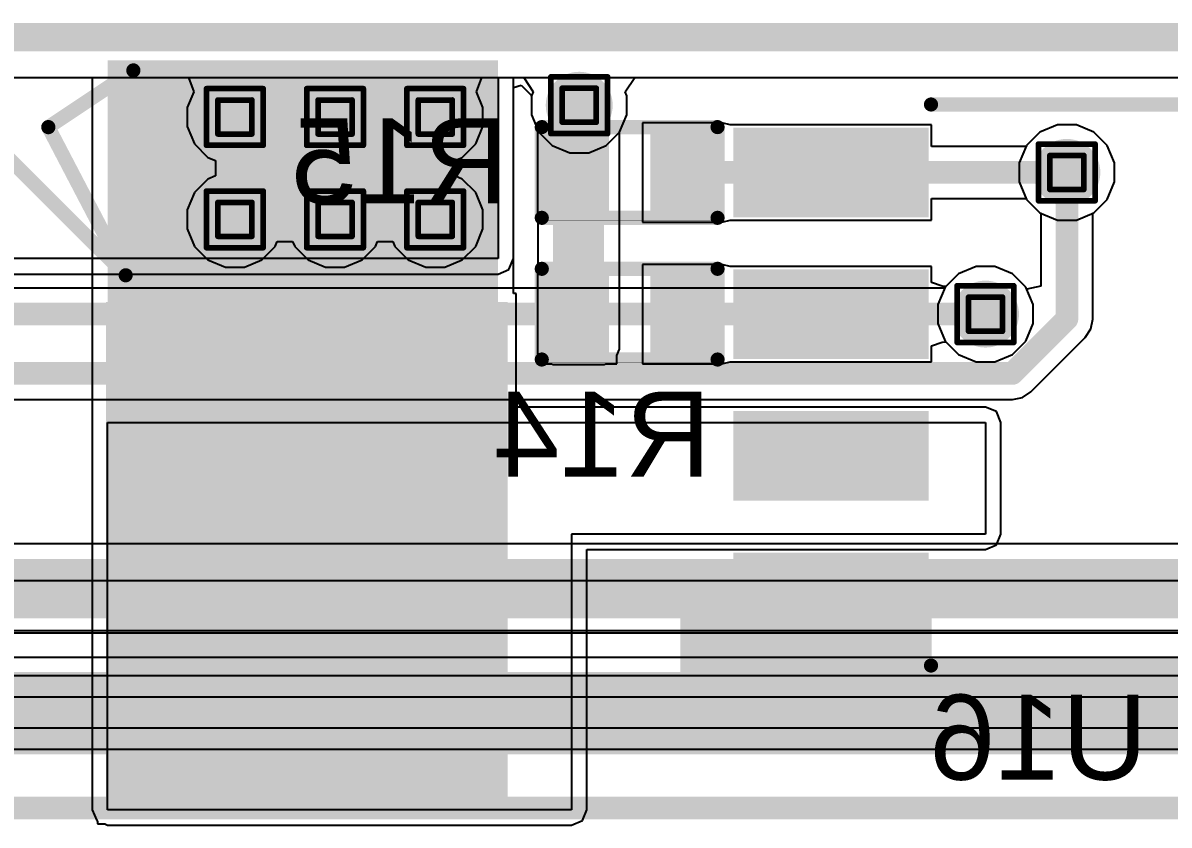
# Model space of a CAD drawing. Header units: inches. Extents: x -22 to 5433, y -13 to 5447.
# Drawn here: x 35.15 to 45.42, y 27.43 to 34.62 of the extents above; entities that cross this region are included whole.
import ezdxf

# ---------------------------------------------------------------- set-up
doc = ezdxf.new("R2010")
doc.units = ezdxf.units.IN
for name, color, linetype in [('Board_outline', 216, 'Continuous'), ('Bottom Layer', 5, 'Continuous'), ('Bottom Overlay', 54, 'Continuous'), ('Bottom Paste', 16, 'Continuous'), ('Bottom Solder', 6, 'Continuous'), ('Drill Drawing', 1, 'Continuous'), ('Ground', 16, 'Continuous'), ('Power', 76, 'Continuous'), ('Top Layer', 1, 'Continuous'), ('Via Holes', 16, 'Continuous')]:
    doc.layers.add(name, color=color, linetype=linetype)
doc.styles.add('Arial', font='', dxfattribs={"height": 0.2})
doc.styles.get('Arial').set_extended_font_data('Arial')

msp = doc.modelspace()

# ---------------------------------------------------------------- hatches: boundary and pattern name
at = {"layer": 'Bottom Layer'}
for points in [[(35.904, 27.592), (39.404, 27.592), (39.404, 34.287), (35.904, 34.287)], [(39.897, 31.698), (40.354, 31.698), (40.354, 34.04), (39.897, 34.04)], [(39.884, 32.964), (39.884, 33.599), (40.342, 33.599), (40.342, 32.964)], [(40.824, 32.964), (40.824, 33.599), (41.281, 33.599), (41.281, 32.964)], [(41.612, 32.982), (41.612, 33.582), (43.162, 33.582), (43.162, 32.982)], [(39.884, 31.694), (39.884, 32.329), (40.342, 32.329), (40.342, 31.694)], [(40.824, 31.694), (40.824, 32.329), (41.281, 32.329), (41.281, 31.694)], [(41.612, 31.712), (41.612, 32.312), (43.162, 32.312), (43.162, 31.712)], [(35.94, 32.07), (39.44, 32.07), (39.44, 27.57), (35.94, 27.57)], [(41.612, 30.442), (41.612, 31.042), (43.162, 31.042), (43.162, 30.442)], [(41.036, 28.805), (43.289, 28.805), (43.289, 29.772), (41.036, 29.772)], [(41.612, 29.172), (41.612, 29.772), (43.162, 29.772), (43.162, 29.172)]]:
    msp.add_hatch(color=5, dxfattribs=at).paths.add_polyline_path(points)
h = msp.add_hatch(color=5, dxfattribs=at)
edge = h.paths.add_edge_path()
edge.add_arc((40.131, 33.884), 0.3, 0, 360)
h = msp.add_hatch(color=5, dxfattribs=at)
edge = h.paths.add_edge_path()
edge.add_arc((37.045, 33.779), 0.3, 0, 360)
h = msp.add_hatch(color=5, dxfattribs=at)
edge = h.paths.add_edge_path()
edge.add_arc((37.943, 33.779), 0.3, 0, 360)
h = msp.add_hatch(color=5, dxfattribs=at)
edge = h.paths.add_edge_path()
edge.add_arc((38.841, 33.779), 0.3, 0, 360)
h = msp.add_hatch(color=5, dxfattribs=at)
edge = h.paths.add_edge_path()
edge.add_arc((44.501, 33.282), 0.3, 0, 360)
h = msp.add_hatch(color=5, dxfattribs=at)
edge = h.paths.add_edge_path()
edge.add_arc((37.045, 32.861), 0.3, 0, 360)
h = msp.add_hatch(color=5, dxfattribs=at)
edge = h.paths.add_edge_path()
edge.add_arc((37.943, 32.861), 0.3, 0, 360)
h = msp.add_hatch(color=5, dxfattribs=at)
edge = h.paths.add_edge_path()
edge.add_arc((38.841, 32.861), 0.3, 0, 360)
h = msp.add_hatch(color=5, dxfattribs=at)
edge = h.paths.add_edge_path()
edge.add_arc((43.772, 32.012), 0.3, 0, 360)
at = {"layer": 'Bottom Paste'}
for points in [[(39.884, 32.964), (39.884, 33.599), (40.342, 33.599), (40.342, 32.964)], [(40.824, 32.964), (40.824, 33.599), (41.281, 33.599), (41.281, 32.964)], [(41.612, 32.982), (41.612, 33.582), (43.162, 33.582), (43.162, 32.982)], [(39.884, 31.694), (39.884, 32.329), (40.342, 32.329), (40.342, 31.694)], [(40.824, 31.694), (40.824, 32.329), (41.281, 32.329), (41.281, 31.694)], [(41.612, 31.712), (41.612, 32.312), (43.162, 32.312), (43.162, 31.712)], [(35.94, 32.07), (39.44, 32.07), (39.44, 27.57), (35.94, 27.57)], [(41.612, 30.442), (41.612, 31.042), (43.162, 31.042), (43.162, 30.442)], [(41.612, 29.172), (41.612, 29.772), (43.162, 29.772), (43.162, 29.172)]]:
    msp.add_hatch(color=16, dxfattribs=at).paths.add_polyline_path(points)
at = {"layer": 'Bottom Solder'}
for points in [[(39.829, 32.909), (39.829, 33.654), (40.397, 33.654), (40.397, 32.909)], [(40.769, 32.909), (40.769, 33.654), (41.336, 33.654), (41.336, 32.909)], [(41.511, 32.88), (41.511, 33.683), (43.264, 33.683), (43.264, 32.88)], [(39.829, 31.639), (39.829, 32.384), (40.397, 32.384), (40.397, 31.639)], [(40.769, 31.639), (40.769, 32.384), (41.336, 32.384), (41.336, 31.639)], [(41.511, 31.61), (41.511, 32.413), (43.264, 32.413), (43.264, 31.61)], [(35.89, 32.12), (39.491, 32.12), (39.491, 27.519), (35.89, 27.519)], [(41.511, 30.34), (41.511, 31.143), (43.264, 31.143), (43.264, 30.34)], [(41.511, 29.07), (41.511, 29.873), (43.264, 29.873), (43.264, 29.07)]]:
    msp.add_hatch(color=6, dxfattribs=at).paths.add_polyline_path(points)
at = {"layer": 'Ground'}
h = msp.add_hatch(color=16, dxfattribs=at)
edge = h.paths.add_edge_path()
edge.add_arc((40.131, 33.884), 0.3, 0, 360)
h = msp.add_hatch(color=16, dxfattribs=at)
edge = h.paths.add_edge_path()
edge.add_arc((37.045, 33.779), 0.3, 0, 360)
h = msp.add_hatch(color=16, dxfattribs=at)
edge = h.paths.add_edge_path()
edge.add_arc((37.943, 33.779), 0.3, 0, 360)
h = msp.add_hatch(color=16, dxfattribs=at)
edge = h.paths.add_edge_path()
edge.add_arc((38.841, 33.779), 0.3, 0, 360)
h = msp.add_hatch(color=16, dxfattribs=at)
edge = h.paths.add_edge_path()
edge.add_arc((44.501, 33.282), 0.3, 0, 360)
h = msp.add_hatch(color=16, dxfattribs=at)
edge = h.paths.add_edge_path()
edge.add_arc((37.045, 32.861), 0.3, 0, 360)
h = msp.add_hatch(color=16, dxfattribs=at)
edge = h.paths.add_edge_path()
edge.add_arc((37.943, 32.861), 0.3, 0, 360)
h = msp.add_hatch(color=16, dxfattribs=at)
edge = h.paths.add_edge_path()
edge.add_arc((38.841, 32.861), 0.3, 0, 360)
h = msp.add_hatch(color=16, dxfattribs=at)
edge = h.paths.add_edge_path()
edge.add_arc((43.772, 32.012), 0.3, 0, 360)
at = {"layer": 'Power'}
h = msp.add_hatch(color=76, dxfattribs=at)
edge = h.paths.add_edge_path()
edge.add_arc((40.131, 33.884), 0.3, 0, 360)
h = msp.add_hatch(color=76, dxfattribs=at)
edge = h.paths.add_edge_path()
edge.add_arc((37.045, 33.779), 0.3, 0, 360)
h = msp.add_hatch(color=76, dxfattribs=at)
edge = h.paths.add_edge_path()
edge.add_arc((37.943, 33.779), 0.3, 0, 360)
h = msp.add_hatch(color=76, dxfattribs=at)
edge = h.paths.add_edge_path()
edge.add_arc((38.841, 33.779), 0.3, 0, 360)
h = msp.add_hatch(color=76, dxfattribs=at)
edge = h.paths.add_edge_path()
edge.add_arc((44.501, 33.282), 0.3, 0, 360)
h = msp.add_hatch(color=76, dxfattribs=at)
edge = h.paths.add_edge_path()
edge.add_arc((37.045, 32.861), 0.3, 0, 360)
h = msp.add_hatch(color=76, dxfattribs=at)
edge = h.paths.add_edge_path()
edge.add_arc((37.943, 32.861), 0.3, 0, 360)
h = msp.add_hatch(color=76, dxfattribs=at)
edge = h.paths.add_edge_path()
edge.add_arc((38.841, 32.861), 0.3, 0, 360)
h = msp.add_hatch(color=76, dxfattribs=at)
edge = h.paths.add_edge_path()
edge.add_arc((43.772, 32.012), 0.3, 0, 360)
at = {"layer": 'Top Layer'}
h = msp.add_hatch(color=1, dxfattribs=at)
edge = h.paths.add_edge_path()
edge.add_arc((40.131, 33.884), 0.3, 0, 360)
h = msp.add_hatch(color=1, dxfattribs=at)
edge = h.paths.add_edge_path()
edge.add_arc((37.045, 33.779), 0.3, 0, 360)
h = msp.add_hatch(color=1, dxfattribs=at)
edge = h.paths.add_edge_path()
edge.add_arc((37.943, 33.779), 0.3, 0, 360)
h = msp.add_hatch(color=1, dxfattribs=at)
edge = h.paths.add_edge_path()
edge.add_arc((38.841, 33.779), 0.3, 0, 360)
h = msp.add_hatch(color=1, dxfattribs=at)
edge = h.paths.add_edge_path()
edge.add_arc((44.501, 33.282), 0.3, 0, 360)
h = msp.add_hatch(color=1, dxfattribs=at)
edge = h.paths.add_edge_path()
edge.add_arc((37.045, 32.861), 0.3, 0, 360)
h = msp.add_hatch(color=1, dxfattribs=at)
edge = h.paths.add_edge_path()
edge.add_arc((37.943, 32.861), 0.3, 0, 360)
h = msp.add_hatch(color=1, dxfattribs=at)
edge = h.paths.add_edge_path()
edge.add_arc((38.841, 32.861), 0.3, 0, 360)
h = msp.add_hatch(color=1, dxfattribs=at)
edge = h.paths.add_edge_path()
edge.add_arc((43.772, 32.012), 0.3, 0, 360)
at = {"layer": 'Via Holes'}
h = msp.add_hatch(color=7, dxfattribs=at)
edge = h.paths.add_edge_path()
edge.add_arc((40.131, 33.884), 0.15, 0, 360)
h = msp.add_hatch(color=7, dxfattribs=at)
edge = h.paths.add_edge_path()
edge.add_arc((37.045, 33.779), 0.15, 0, 360)
h = msp.add_hatch(color=7, dxfattribs=at)
edge = h.paths.add_edge_path()
edge.add_arc((37.943, 33.779), 0.15, 0, 360)
h = msp.add_hatch(color=7, dxfattribs=at)
edge = h.paths.add_edge_path()
edge.add_arc((38.841, 33.779), 0.15, 0, 360)
h = msp.add_hatch(color=7, dxfattribs=at)
edge = h.paths.add_edge_path()
edge.add_arc((44.501, 33.282), 0.15, 0, 360)
h = msp.add_hatch(color=7, dxfattribs=at)
edge = h.paths.add_edge_path()
edge.add_arc((37.045, 32.861), 0.15, 0, 360)
h = msp.add_hatch(color=7, dxfattribs=at)
edge = h.paths.add_edge_path()
edge.add_arc((37.943, 32.861), 0.15, 0, 360)
h = msp.add_hatch(color=7, dxfattribs=at)
edge = h.paths.add_edge_path()
edge.add_arc((38.841, 32.861), 0.15, 0, 360)
h = msp.add_hatch(color=7, dxfattribs=at)
edge = h.paths.add_edge_path()
edge.add_arc((43.772, 32.012), 0.15, 0, 360)

# ---------------------------------------------------------------- linework, layer by layer
at = {"layer": 'Board_outline'}
msp.add_lwpolyline([(-4.689, 34.495, 0.254, 0.254, 0), (67.311, 34.495, 0.254, 0.254, 0)], format="xyseb", dxfattribs=at)
msp.add_lwpolyline([(-4.689, 34.495, 0.254, 0.254, 0), (67.311, 34.495, 0.254, 0.254, 0)], format="xyseb", dxfattribs=at)
at = {"layer": 'Bottom Layer'}
for p, q in [((26.642, 34.132), (35.767, 34.132)), ((35.767, 34.132), (35.767, 31.042)), ((40.543, 34.005), (40.628, 34.132)), ((40.628, 34.132), (48.981, 34.132)), ((39.542, 34.042), (39.611, 34.064)), ((39.542, 32.197), (39.542, 34.042)), ((39.611, 34.064), (39.699, 33.974)), ((40.558, 33.969), (40.543, 34.005)), ((39.699, 33.974), (39.704, 33.959)), ((39.704, 33.959), (39.704, 33.799)), ((40.558, 33.799), (40.558, 33.969)), ((39.704, 33.799), (39.757, 33.67)), ((40.493, 33.642), (40.558, 33.799)), ((41.365, 33.726), (40.697, 33.726)), ((40.697, 33.726), (40.697, 32.837)), ((41.408, 33.726), (41.365, 33.726)), ((41.485, 33.709), (41.408, 33.726)), ((41.408, 33.726), (41.408, 33.726)), ((43.289, 33.709), (41.485, 33.709)), ((41.485, 33.709), (41.485, 33.709)), ((43.289, 33.515), (43.289, 33.709)), ((44.416, 33.709), (44.259, 33.644)), ((44.586, 33.709), (44.416, 33.709)), ((44.743, 33.644), (44.586, 33.709)), ((39.757, 33.67), (39.757, 32.837)), ((40.492, 33.641), (40.493, 33.642)), ((40.492, 31.698), (40.492, 33.641)), ((44.259, 33.644), (44.139, 33.524)), ((44.863, 33.524), (44.743, 33.644)), ((44.135, 33.515), (43.289, 33.515)), ((44.139, 33.524), (44.135, 33.515)), ((44.928, 33.367), (44.863, 33.524)), ((44.928, 33.197), (44.928, 33.367)), ((44.863, 33.04), (44.928, 33.197)), ((43.289, 32.855), (43.289, 33.049)), ((43.289, 33.049), (44.135, 33.049)), ((44.135, 33.049), (44.139, 33.04)), ((44.139, 33.04), (44.259, 32.92)), ((44.743, 32.92), (44.863, 33.04)), ((44.259, 32.92), (44.416, 32.855)), ((44.586, 32.855), (44.743, 32.92)), ((39.757, 32.837), (39.76, 32.837)), ((39.76, 32.837), (39.76, 32.456)), ((40.697, 32.837), (41.365, 32.837)), ((41.365, 32.837), (41.408, 32.837)), ((41.408, 32.837), (41.485, 32.855)), ((41.408, 32.837), (41.408, 32.837)), ((41.485, 32.855), (41.485, 32.855)), ((41.485, 32.855), (43.289, 32.855)), ((44.416, 32.855), (44.586, 32.855)), ((39.76, 32.456), (39.757, 32.456)), ((39.757, 32.456), (39.757, 31.567)), ((41.365, 32.456), (40.697, 32.456)), ((40.697, 32.456), (40.697, 31.567)), ((41.408, 32.456), (41.365, 32.456)), ((41.485, 32.439), (41.408, 32.456)), ((41.408, 32.456), (41.408, 32.456)), ((43.289, 32.439), (41.485, 32.439)), ((41.485, 32.439), (41.485, 32.439)), ((43.289, 32.294), (43.289, 32.439)), ((43.53, 32.374), (43.416, 32.26)), ((43.687, 32.439), (43.53, 32.374)), ((43.857, 32.439), (43.687, 32.439)), ((44.014, 32.374), (43.857, 32.439)), ((44.134, 32.254), (44.014, 32.374)), ((43.384, 32.262), (43.289, 32.294)), ((43.416, 32.26), (43.384, 32.262)), ((44.199, 32.097), (44.134, 32.254)), ((39.567, 32.197), (39.542, 32.197)), ((39.567, 31.179), (39.567, 32.197)), ((44.199, 31.927), (44.199, 32.097)), ((44.134, 31.77), (44.199, 31.927)), ((43.289, 31.729), (43.384, 31.761)), ((43.384, 31.761), (43.416, 31.764)), ((43.416, 31.764), (43.53, 31.65)), ((44.014, 31.65), (44.134, 31.77)), ((40.469, 31.642), (40.492, 31.698)), ((40.469, 31.567), (40.469, 31.642)), ((43.289, 31.585), (43.289, 31.729)), ((43.53, 31.65), (43.687, 31.585)), ((43.857, 31.585), (44.014, 31.65)), ((39.757, 31.567), (39.881, 31.567)), ((39.881, 31.567), (39.897, 31.561)), ((39.897, 31.561), (40.354, 31.561)), ((40.354, 31.561), (40.37, 31.567)), ((40.37, 31.567), (40.469, 31.567)), ((40.697, 31.567), (41.365, 31.567)), ((41.365, 31.567), (41.408, 31.567)), ((41.408, 31.567), (41.485, 31.585)), ((41.408, 31.567), (41.408, 31.567)), ((41.485, 31.585), (41.485, 31.585)), ((41.485, 31.585), (43.289, 31.585)), ((43.687, 31.585), (43.857, 31.585)), ((43.772, 31.179), (39.567, 31.179)), ((43.869, 31.139), (43.772, 31.179)), ((43.909, 31.042), (43.869, 31.139)), ((35.767, 31.042), (35.767, 27.57)), ((35.904, 27.57), (35.904, 31.042)), ((35.904, 31.042), (43.772, 31.042)), ((43.772, 31.042), (43.772, 30.04)), ((43.909, 30.04), (43.909, 31.042)), ((43.772, 30.04), (40.063, 30.04)), ((40.063, 30.04), (40.063, 27.57)), ((43.869, 29.943), (43.909, 30.04)), ((40.2, 27.57), (40.2, 29.903)), ((40.2, 29.903), (43.772, 29.903)), ((43.772, 29.903), (43.869, 29.943)), ((35.767, 27.57), (35.807, 27.472)), ((40.063, 27.57), (35.904, 27.57)), ((40.16, 27.472), (40.2, 27.57)), ((35.807, 27.472), (35.813, 27.47)), ((35.813, 27.47), (35.813, 27.443)), ((35.813, 27.443), (35.879, 27.443)), ((35.879, 27.443), (35.904, 27.432)), ((35.904, 27.432), (40.063, 27.432)), ((40.063, 27.432), (40.16, 27.472))]:
    msp.add_line(p, q, dxfattribs=at)
for points in [[(41.053, 33.282, 0.203, 0.203, 0), (44.501, 33.282, 0.203, 0.203, 0)], [(41.053, 32.012, 0.203, 0.203, 0), (43.772, 32.012, 0.203, 0.203, 0)]]:
    msp.add_lwpolyline(points, format="xyseb", dxfattribs=at)
for points in [[(41.002, 33.282, 0.102, 0.102, 1), (41.104, 33.282, 0.102, 0.102, 1)], [(44.45, 33.282, 0.102, 0.102, 1), (44.552, 33.282, 0.102, 0.102, 1)], [(41.002, 32.012, 0.102, 0.102, 1), (41.104, 32.012, 0.102, 0.102, 1)], [(43.721, 32.012, 0.102, 0.102, 1), (43.823, 32.012, 0.102, 0.102, 1)]]:
    msp.add_lwpolyline(points, format="xyseb", close=True, dxfattribs=at)
at = {"layer": 'Bottom Overlay'}
for points in [[(35.373, 33.688, 0.127, 0.127, 0), (36.135, 34.196, 0.127, 0.127, 0)], [(34.288, 34.138, 0.127, 0.127, 0), (36.066, 32.36, 0.127, 0.127, 0)], [(43.284, 33.891, 0.127, 0.127, 0), (46.916, 33.891, 0.127, 0.127, 0)], [(35.373, 33.688, 0.127, 0.127, 0), (36.066, 32.36, 0.127, 0.127, 0)], [(39.796, 33.688, 0.127, 0.127, 0), (41.37, 33.688, 0.127, 0.127, 0)], [(39.796, 32.875, 0.127, 0.127, 0), (39.796, 33.688, 0.127, 0.127, 0)], [(41.37, 32.875, 0.127, 0.127, 0), (41.37, 33.688, 0.127, 0.127, 0)], [(39.796, 32.875, 0.127, 0.127, 0), (41.37, 32.875, 0.127, 0.127, 0)], [(39.77, 32.85, 0.00323, 0.00323, 0), (41.396, 32.85, 0.00323, 0.00323, 0)], [(39.796, 32.418, 0.127, 0.127, 0), (41.37, 32.418, 0.127, 0.127, 0)], [(39.796, 31.605, 0.127, 0.127, 0), (39.796, 32.418, 0.127, 0.127, 0)], [(41.37, 31.605, 0.127, 0.127, 0), (41.37, 32.418, 0.127, 0.127, 0)], [(39.796, 31.605, 0.127, 0.127, 0), (41.37, 31.605, 0.127, 0.127, 0)], [(39.77, 31.58, 0.00323, 0.00323, 0), (41.396, 31.58, 0.00323, 0.00323, 0)], [(43.284, 28.862, 0.127, 0.127, 0), (46.916, 28.862, 0.127, 0.127, 0)]]:
    msp.add_lwpolyline(points, format="xyseb", dxfattribs=at)
for points in [[(36.103, 34.196, 0.0635, 0.0635, 1), (36.167, 34.196, 0.0635, 0.0635, 1)], [(43.252, 33.891, 0.0635, 0.0635, 1), (43.315, 33.891, 0.0635, 0.0635, 1)], [(35.341, 33.688, 0.0635, 0.0635, 1), (35.405, 33.688, 0.0635, 0.0635, 1)], [(35.341, 33.688, 0.0635, 0.0635, 1), (35.405, 33.688, 0.0635, 0.0635, 1)], [(39.764, 33.688, 0.0635, 0.0635, 1), (39.827, 33.688, 0.0635, 0.0635, 1)], [(39.764, 33.688, 0.0635, 0.0635, 1), (39.827, 33.688, 0.0635, 0.0635, 1)], [(41.339, 33.688, 0.0635, 0.0635, 1), (41.402, 33.688, 0.0635, 0.0635, 1)], [(41.339, 33.688, 0.0635, 0.0635, 1), (41.402, 33.688, 0.0635, 0.0635, 1)], [(39.764, 32.875, 0.0635, 0.0635, 1), (39.827, 32.875, 0.0635, 0.0635, 1)], [(39.764, 32.875, 0.0635, 0.0635, 1), (39.827, 32.875, 0.0635, 0.0635, 1)], [(41.339, 32.875, 0.0635, 0.0635, 1), (41.402, 32.875, 0.0635, 0.0635, 1)], [(41.339, 32.875, 0.0635, 0.0635, 1), (41.402, 32.875, 0.0635, 0.0635, 1)], [(39.769, 32.85, 0.00161, 0.00161, 1), (39.771, 32.85, 0.00161, 0.00161, 1)], [(41.395, 32.85, 0.00161, 0.00161, 1), (41.397, 32.85, 0.00161, 0.00161, 1)], [(39.764, 32.418, 0.0635, 0.0635, 1), (39.827, 32.418, 0.0635, 0.0635, 1)], [(39.764, 32.418, 0.0635, 0.0635, 1), (39.827, 32.418, 0.0635, 0.0635, 1)], [(41.339, 32.418, 0.0635, 0.0635, 1), (41.402, 32.418, 0.0635, 0.0635, 1)], [(41.339, 32.418, 0.0635, 0.0635, 1), (41.402, 32.418, 0.0635, 0.0635, 1)], [(36.035, 32.36, 0.0635, 0.0635, 1), (36.098, 32.36, 0.0635, 0.0635, 1)], [(36.035, 32.36, 0.0635, 0.0635, 1), (36.098, 32.36, 0.0635, 0.0635, 1)], [(39.764, 31.605, 0.0635, 0.0635, 1), (39.827, 31.605, 0.0635, 0.0635, 1)], [(39.764, 31.605, 0.0635, 0.0635, 1), (39.827, 31.605, 0.0635, 0.0635, 1)], [(41.339, 31.605, 0.0635, 0.0635, 1), (41.402, 31.605, 0.0635, 0.0635, 1)], [(41.339, 31.605, 0.0635, 0.0635, 1), (41.402, 31.605, 0.0635, 0.0635, 1)], [(39.769, 31.58, 0.00161, 0.00161, 1), (39.771, 31.58, 0.00161, 0.00161, 1)], [(41.395, 31.58, 0.00161, 0.00161, 1), (41.397, 31.58, 0.00161, 0.00161, 1)], [(43.252, 28.862, 0.0635, 0.0635, 1), (43.315, 28.862, 0.0635, 0.0635, 1)]]:
    msp.add_lwpolyline(points, format="xyseb", close=True, dxfattribs=at)
at = {"layer": 'Drill Drawing'}
for points in [[(39.877, 34.138, 0.0508, 0.0508, 0), (40.385, 34.138, 0.0508, 0.0508, 0)], [(39.877, 33.63, 0.0508, 0.0508, 0), (39.877, 34.138, 0.0508, 0.0508, 0)], [(40.385, 33.63, 0.0508, 0.0508, 0), (40.385, 34.138, 0.0508, 0.0508, 0)], [(36.791, 34.033, 0.0508, 0.0508, 0), (37.299, 34.033, 0.0508, 0.0508, 0)], [(36.791, 33.525, 0.0508, 0.0508, 0), (36.791, 34.033, 0.0508, 0.0508, 0)], [(37.299, 33.525, 0.0508, 0.0508, 0), (37.299, 34.033, 0.0508, 0.0508, 0)], [(37.689, 34.033, 0.0508, 0.0508, 0), (38.197, 34.033, 0.0508, 0.0508, 0)], [(37.689, 33.525, 0.0508, 0.0508, 0), (37.689, 34.033, 0.0508, 0.0508, 0)], [(38.197, 33.525, 0.0508, 0.0508, 0), (38.197, 34.033, 0.0508, 0.0508, 0)], [(38.587, 34.033, 0.0508, 0.0508, 0), (39.095, 34.033, 0.0508, 0.0508, 0)], [(38.587, 33.525, 0.0508, 0.0508, 0), (38.587, 34.033, 0.0508, 0.0508, 0)], [(39.095, 33.525, 0.0508, 0.0508, 0), (39.095, 34.033, 0.0508, 0.0508, 0)], [(39.979, 34.037, 0.0508, 0.0508, 0), (40.284, 34.037, 0.0508, 0.0508, 0)], [(39.979, 33.732, 0.0508, 0.0508, 0), (39.979, 34.037, 0.0508, 0.0508, 0)], [(40.284, 33.732, 0.0508, 0.0508, 0), (40.284, 34.037, 0.0508, 0.0508, 0)], [(36.892, 33.931, 0.0508, 0.0508, 0), (37.197, 33.931, 0.0508, 0.0508, 0)], [(36.892, 33.626, 0.0508, 0.0508, 0), (36.892, 33.931, 0.0508, 0.0508, 0)], [(37.197, 33.626, 0.0508, 0.0508, 0), (37.197, 33.931, 0.0508, 0.0508, 0)], [(37.79, 33.931, 0.0508, 0.0508, 0), (38.095, 33.931, 0.0508, 0.0508, 0)], [(37.79, 33.626, 0.0508, 0.0508, 0), (37.79, 33.931, 0.0508, 0.0508, 0)], [(38.095, 33.626, 0.0508, 0.0508, 0), (38.095, 33.931, 0.0508, 0.0508, 0)], [(38.688, 33.931, 0.0508, 0.0508, 0), (38.993, 33.931, 0.0508, 0.0508, 0)], [(38.688, 33.626, 0.0508, 0.0508, 0), (38.688, 33.931, 0.0508, 0.0508, 0)], [(38.993, 33.626, 0.0508, 0.0508, 0), (38.993, 33.931, 0.0508, 0.0508, 0)], [(39.979, 33.732, 0.0508, 0.0508, 0), (40.284, 33.732, 0.0508, 0.0508, 0)], [(36.892, 33.626, 0.0508, 0.0508, 0), (37.197, 33.626, 0.0508, 0.0508, 0)], [(37.79, 33.626, 0.0508, 0.0508, 0), (38.095, 33.626, 0.0508, 0.0508, 0)], [(38.688, 33.626, 0.0508, 0.0508, 0), (38.993, 33.626, 0.0508, 0.0508, 0)], [(39.877, 33.63, 0.0508, 0.0508, 0), (40.385, 33.63, 0.0508, 0.0508, 0)], [(36.791, 33.525, 0.0508, 0.0508, 0), (37.299, 33.525, 0.0508, 0.0508, 0)], [(37.689, 33.525, 0.0508, 0.0508, 0), (38.197, 33.525, 0.0508, 0.0508, 0)], [(38.587, 33.525, 0.0508, 0.0508, 0), (39.095, 33.525, 0.0508, 0.0508, 0)], [(44.247, 33.536, 0.0508, 0.0508, 0), (44.755, 33.536, 0.0508, 0.0508, 0)], [(44.247, 33.028, 0.0508, 0.0508, 0), (44.247, 33.536, 0.0508, 0.0508, 0)], [(44.755, 33.028, 0.0508, 0.0508, 0), (44.755, 33.536, 0.0508, 0.0508, 0)], [(44.348, 33.434, 0.0508, 0.0508, 0), (44.653, 33.434, 0.0508, 0.0508, 0)], [(44.348, 33.129, 0.0508, 0.0508, 0), (44.348, 33.434, 0.0508, 0.0508, 0)], [(44.653, 33.129, 0.0508, 0.0508, 0), (44.653, 33.434, 0.0508, 0.0508, 0)], [(36.791, 33.115, 0.0508, 0.0508, 0), (37.299, 33.115, 0.0508, 0.0508, 0)], [(36.791, 32.607, 0.0508, 0.0508, 0), (36.791, 33.115, 0.0508, 0.0508, 0)], [(37.299, 32.607, 0.0508, 0.0508, 0), (37.299, 33.115, 0.0508, 0.0508, 0)], [(37.689, 33.115, 0.0508, 0.0508, 0), (38.197, 33.115, 0.0508, 0.0508, 0)], [(37.689, 32.607, 0.0508, 0.0508, 0), (37.689, 33.115, 0.0508, 0.0508, 0)], [(38.197, 32.607, 0.0508, 0.0508, 0), (38.197, 33.115, 0.0508, 0.0508, 0)], [(38.587, 33.115, 0.0508, 0.0508, 0), (39.095, 33.115, 0.0508, 0.0508, 0)], [(38.587, 32.607, 0.0508, 0.0508, 0), (38.587, 33.115, 0.0508, 0.0508, 0)], [(39.095, 32.607, 0.0508, 0.0508, 0), (39.095, 33.115, 0.0508, 0.0508, 0)], [(44.348, 33.129, 0.0508, 0.0508, 0), (44.653, 33.129, 0.0508, 0.0508, 0)], [(36.892, 33.013, 0.0508, 0.0508, 0), (37.197, 33.013, 0.0508, 0.0508, 0)], [(36.892, 32.709, 0.0508, 0.0508, 0), (36.892, 33.013, 0.0508, 0.0508, 0)], [(37.197, 32.709, 0.0508, 0.0508, 0), (37.197, 33.013, 0.0508, 0.0508, 0)], [(37.79, 33.013, 0.0508, 0.0508, 0), (38.095, 33.013, 0.0508, 0.0508, 0)], [(37.79, 32.709, 0.0508, 0.0508, 0), (37.79, 33.013, 0.0508, 0.0508, 0)], [(38.095, 32.709, 0.0508, 0.0508, 0), (38.095, 33.013, 0.0508, 0.0508, 0)], [(38.688, 33.013, 0.0508, 0.0508, 0), (38.993, 33.013, 0.0508, 0.0508, 0)], [(38.688, 32.709, 0.0508, 0.0508, 0), (38.688, 33.013, 0.0508, 0.0508, 0)], [(38.993, 32.709, 0.0508, 0.0508, 0), (38.993, 33.013, 0.0508, 0.0508, 0)], [(44.247, 33.028, 0.0508, 0.0508, 0), (44.755, 33.028, 0.0508, 0.0508, 0)], [(36.892, 32.709, 0.0508, 0.0508, 0), (37.197, 32.709, 0.0508, 0.0508, 0)], [(37.79, 32.709, 0.0508, 0.0508, 0), (38.095, 32.709, 0.0508, 0.0508, 0)], [(38.688, 32.709, 0.0508, 0.0508, 0), (38.993, 32.709, 0.0508, 0.0508, 0)], [(36.791, 32.607, 0.0508, 0.0508, 0), (37.299, 32.607, 0.0508, 0.0508, 0)], [(37.689, 32.607, 0.0508, 0.0508, 0), (38.197, 32.607, 0.0508, 0.0508, 0)], [(38.587, 32.607, 0.0508, 0.0508, 0), (39.095, 32.607, 0.0508, 0.0508, 0)], [(43.518, 32.266, 0.0508, 0.0508, 0), (44.026, 32.266, 0.0508, 0.0508, 0)], [(43.518, 31.758, 0.0508, 0.0508, 0), (43.518, 32.266, 0.0508, 0.0508, 0)], [(44.026, 31.758, 0.0508, 0.0508, 0), (44.026, 32.266, 0.0508, 0.0508, 0)], [(43.619, 32.164, 0.0508, 0.0508, 0), (43.924, 32.164, 0.0508, 0.0508, 0)], [(43.619, 31.859, 0.0508, 0.0508, 0), (43.619, 32.164, 0.0508, 0.0508, 0)], [(43.924, 31.859, 0.0508, 0.0508, 0), (43.924, 32.164, 0.0508, 0.0508, 0)], [(43.619, 31.859, 0.0508, 0.0508, 0), (43.924, 31.859, 0.0508, 0.0508, 0)], [(43.518, 31.758, 0.0508, 0.0508, 0), (44.026, 31.758, 0.0508, 0.0508, 0)]]:
    msp.add_lwpolyline(points, format="xyseb", dxfattribs=at)
for points in [[(39.864, 34.138, 0.0254, 0.0254, 1), (39.89, 34.138, 0.0254, 0.0254, 1)], [(39.864, 34.138, 0.0254, 0.0254, 1), (39.89, 34.138, 0.0254, 0.0254, 1)], [(40.372, 34.138, 0.0254, 0.0254, 1), (40.398, 34.138, 0.0254, 0.0254, 1)], [(40.372, 34.138, 0.0254, 0.0254, 1), (40.398, 34.138, 0.0254, 0.0254, 1)], [(36.778, 34.033, 0.0254, 0.0254, 1), (36.803, 34.033, 0.0254, 0.0254, 1)], [(36.778, 34.033, 0.0254, 0.0254, 1), (36.803, 34.033, 0.0254, 0.0254, 1)], [(37.286, 34.033, 0.0254, 0.0254, 1), (37.311, 34.033, 0.0254, 0.0254, 1)], [(37.286, 34.033, 0.0254, 0.0254, 1), (37.311, 34.033, 0.0254, 0.0254, 1)], [(37.676, 34.033, 0.0254, 0.0254, 1), (37.701, 34.033, 0.0254, 0.0254, 1)], [(37.676, 34.033, 0.0254, 0.0254, 1), (37.701, 34.033, 0.0254, 0.0254, 1)], [(38.184, 34.033, 0.0254, 0.0254, 1), (38.209, 34.033, 0.0254, 0.0254, 1)], [(38.184, 34.033, 0.0254, 0.0254, 1), (38.209, 34.033, 0.0254, 0.0254, 1)], [(38.574, 34.033, 0.0254, 0.0254, 1), (38.599, 34.033, 0.0254, 0.0254, 1)], [(38.574, 34.033, 0.0254, 0.0254, 1), (38.599, 34.033, 0.0254, 0.0254, 1)], [(39.082, 34.033, 0.0254, 0.0254, 1), (39.107, 34.033, 0.0254, 0.0254, 1)], [(39.082, 34.033, 0.0254, 0.0254, 1), (39.107, 34.033, 0.0254, 0.0254, 1)], [(39.966, 34.037, 0.0254, 0.0254, 1), (39.991, 34.037, 0.0254, 0.0254, 1)], [(39.966, 34.037, 0.0254, 0.0254, 1), (39.991, 34.037, 0.0254, 0.0254, 1)], [(40.271, 34.037, 0.0254, 0.0254, 1), (40.296, 34.037, 0.0254, 0.0254, 1)], [(40.271, 34.037, 0.0254, 0.0254, 1), (40.296, 34.037, 0.0254, 0.0254, 1)], [(36.88, 33.931, 0.0254, 0.0254, 1), (36.905, 33.931, 0.0254, 0.0254, 1)], [(36.88, 33.931, 0.0254, 0.0254, 1), (36.905, 33.931, 0.0254, 0.0254, 1)], [(37.184, 33.931, 0.0254, 0.0254, 1), (37.21, 33.931, 0.0254, 0.0254, 1)], [(37.184, 33.931, 0.0254, 0.0254, 1), (37.21, 33.931, 0.0254, 0.0254, 1)], [(37.778, 33.931, 0.0254, 0.0254, 1), (37.803, 33.931, 0.0254, 0.0254, 1)], [(37.778, 33.931, 0.0254, 0.0254, 1), (37.803, 33.931, 0.0254, 0.0254, 1)], [(38.082, 33.931, 0.0254, 0.0254, 1), (38.108, 33.931, 0.0254, 0.0254, 1)], [(38.082, 33.931, 0.0254, 0.0254, 1), (38.108, 33.931, 0.0254, 0.0254, 1)], [(38.676, 33.931, 0.0254, 0.0254, 1), (38.701, 33.931, 0.0254, 0.0254, 1)], [(38.676, 33.931, 0.0254, 0.0254, 1), (38.701, 33.931, 0.0254, 0.0254, 1)], [(38.98, 33.931, 0.0254, 0.0254, 1), (39.006, 33.931, 0.0254, 0.0254, 1)], [(38.98, 33.931, 0.0254, 0.0254, 1), (39.006, 33.931, 0.0254, 0.0254, 1)], [(39.966, 33.732, 0.0254, 0.0254, 1), (39.991, 33.732, 0.0254, 0.0254, 1)], [(39.966, 33.732, 0.0254, 0.0254, 1), (39.991, 33.732, 0.0254, 0.0254, 1)], [(40.271, 33.732, 0.0254, 0.0254, 1), (40.296, 33.732, 0.0254, 0.0254, 1)], [(40.271, 33.732, 0.0254, 0.0254, 1), (40.296, 33.732, 0.0254, 0.0254, 1)], [(36.88, 33.626, 0.0254, 0.0254, 1), (36.905, 33.626, 0.0254, 0.0254, 1)], [(36.88, 33.626, 0.0254, 0.0254, 1), (36.905, 33.626, 0.0254, 0.0254, 1)], [(37.184, 33.626, 0.0254, 0.0254, 1), (37.21, 33.626, 0.0254, 0.0254, 1)], [(37.184, 33.626, 0.0254, 0.0254, 1), (37.21, 33.626, 0.0254, 0.0254, 1)], [(37.778, 33.626, 0.0254, 0.0254, 1), (37.803, 33.626, 0.0254, 0.0254, 1)], [(37.778, 33.626, 0.0254, 0.0254, 1), (37.803, 33.626, 0.0254, 0.0254, 1)], [(38.082, 33.626, 0.0254, 0.0254, 1), (38.108, 33.626, 0.0254, 0.0254, 1)], [(38.082, 33.626, 0.0254, 0.0254, 1), (38.108, 33.626, 0.0254, 0.0254, 1)], [(38.676, 33.626, 0.0254, 0.0254, 1), (38.701, 33.626, 0.0254, 0.0254, 1)], [(38.676, 33.626, 0.0254, 0.0254, 1), (38.701, 33.626, 0.0254, 0.0254, 1)], [(38.98, 33.626, 0.0254, 0.0254, 1), (39.006, 33.626, 0.0254, 0.0254, 1)], [(38.98, 33.626, 0.0254, 0.0254, 1), (39.006, 33.626, 0.0254, 0.0254, 1)], [(39.864, 33.63, 0.0254, 0.0254, 1), (39.89, 33.63, 0.0254, 0.0254, 1)], [(39.864, 33.63, 0.0254, 0.0254, 1), (39.89, 33.63, 0.0254, 0.0254, 1)], [(40.372, 33.63, 0.0254, 0.0254, 1), (40.398, 33.63, 0.0254, 0.0254, 1)], [(40.372, 33.63, 0.0254, 0.0254, 1), (40.398, 33.63, 0.0254, 0.0254, 1)], [(36.778, 33.525, 0.0254, 0.0254, 1), (36.803, 33.525, 0.0254, 0.0254, 1)], [(36.778, 33.525, 0.0254, 0.0254, 1), (36.803, 33.525, 0.0254, 0.0254, 1)], [(37.286, 33.525, 0.0254, 0.0254, 1), (37.311, 33.525, 0.0254, 0.0254, 1)], [(37.286, 33.525, 0.0254, 0.0254, 1), (37.311, 33.525, 0.0254, 0.0254, 1)], [(37.676, 33.525, 0.0254, 0.0254, 1), (37.701, 33.525, 0.0254, 0.0254, 1)], [(37.676, 33.525, 0.0254, 0.0254, 1), (37.701, 33.525, 0.0254, 0.0254, 1)], [(38.184, 33.525, 0.0254, 0.0254, 1), (38.209, 33.525, 0.0254, 0.0254, 1)], [(38.184, 33.525, 0.0254, 0.0254, 1), (38.209, 33.525, 0.0254, 0.0254, 1)], [(38.574, 33.525, 0.0254, 0.0254, 1), (38.599, 33.525, 0.0254, 0.0254, 1)], [(38.574, 33.525, 0.0254, 0.0254, 1), (38.599, 33.525, 0.0254, 0.0254, 1)], [(39.082, 33.525, 0.0254, 0.0254, 1), (39.107, 33.525, 0.0254, 0.0254, 1)], [(39.082, 33.525, 0.0254, 0.0254, 1), (39.107, 33.525, 0.0254, 0.0254, 1)], [(44.234, 33.536, 0.0254, 0.0254, 1), (44.26, 33.536, 0.0254, 0.0254, 1)], [(44.234, 33.536, 0.0254, 0.0254, 1), (44.26, 33.536, 0.0254, 0.0254, 1)], [(44.742, 33.536, 0.0254, 0.0254, 1), (44.767, 33.536, 0.0254, 0.0254, 1)], [(44.742, 33.536, 0.0254, 0.0254, 1), (44.767, 33.536, 0.0254, 0.0254, 1)], [(44.336, 33.434, 0.0254, 0.0254, 1), (44.361, 33.434, 0.0254, 0.0254, 1)], [(44.336, 33.434, 0.0254, 0.0254, 1), (44.361, 33.434, 0.0254, 0.0254, 1)], [(44.641, 33.434, 0.0254, 0.0254, 1), (44.666, 33.434, 0.0254, 0.0254, 1)], [(44.641, 33.434, 0.0254, 0.0254, 1), (44.666, 33.434, 0.0254, 0.0254, 1)], [(36.778, 33.115, 0.0254, 0.0254, 1), (36.803, 33.115, 0.0254, 0.0254, 1)], [(36.778, 33.115, 0.0254, 0.0254, 1), (36.803, 33.115, 0.0254, 0.0254, 1)], [(37.286, 33.115, 0.0254, 0.0254, 1), (37.311, 33.115, 0.0254, 0.0254, 1)], [(37.286, 33.115, 0.0254, 0.0254, 1), (37.311, 33.115, 0.0254, 0.0254, 1)], [(37.676, 33.115, 0.0254, 0.0254, 1), (37.701, 33.115, 0.0254, 0.0254, 1)], [(37.676, 33.115, 0.0254, 0.0254, 1), (37.701, 33.115, 0.0254, 0.0254, 1)], [(38.184, 33.115, 0.0254, 0.0254, 1), (38.209, 33.115, 0.0254, 0.0254, 1)], [(38.184, 33.115, 0.0254, 0.0254, 1), (38.209, 33.115, 0.0254, 0.0254, 1)], [(38.574, 33.115, 0.0254, 0.0254, 1), (38.599, 33.115, 0.0254, 0.0254, 1)], [(38.574, 33.115, 0.0254, 0.0254, 1), (38.599, 33.115, 0.0254, 0.0254, 1)], [(39.082, 33.115, 0.0254, 0.0254, 1), (39.107, 33.115, 0.0254, 0.0254, 1)], [(39.082, 33.115, 0.0254, 0.0254, 1), (39.107, 33.115, 0.0254, 0.0254, 1)], [(44.336, 33.129, 0.0254, 0.0254, 1), (44.361, 33.129, 0.0254, 0.0254, 1)], [(44.336, 33.129, 0.0254, 0.0254, 1), (44.361, 33.129, 0.0254, 0.0254, 1)], [(44.641, 33.129, 0.0254, 0.0254, 1), (44.666, 33.129, 0.0254, 0.0254, 1)], [(44.641, 33.129, 0.0254, 0.0254, 1), (44.666, 33.129, 0.0254, 0.0254, 1)], [(36.88, 33.013, 0.0254, 0.0254, 1), (36.905, 33.013, 0.0254, 0.0254, 1)], [(36.88, 33.013, 0.0254, 0.0254, 1), (36.905, 33.013, 0.0254, 0.0254, 1)], [(37.184, 33.013, 0.0254, 0.0254, 1), (37.21, 33.013, 0.0254, 0.0254, 1)], [(37.184, 33.013, 0.0254, 0.0254, 1), (37.21, 33.013, 0.0254, 0.0254, 1)], [(37.778, 33.013, 0.0254, 0.0254, 1), (37.803, 33.013, 0.0254, 0.0254, 1)], [(37.778, 33.013, 0.0254, 0.0254, 1), (37.803, 33.013, 0.0254, 0.0254, 1)], [(38.082, 33.013, 0.0254, 0.0254, 1), (38.108, 33.013, 0.0254, 0.0254, 1)], [(38.082, 33.013, 0.0254, 0.0254, 1), (38.108, 33.013, 0.0254, 0.0254, 1)], [(38.676, 33.013, 0.0254, 0.0254, 1), (38.701, 33.013, 0.0254, 0.0254, 1)], [(38.676, 33.013, 0.0254, 0.0254, 1), (38.701, 33.013, 0.0254, 0.0254, 1)], [(38.98, 33.013, 0.0254, 0.0254, 1), (39.006, 33.013, 0.0254, 0.0254, 1)], [(38.98, 33.013, 0.0254, 0.0254, 1), (39.006, 33.013, 0.0254, 0.0254, 1)], [(44.234, 33.028, 0.0254, 0.0254, 1), (44.26, 33.028, 0.0254, 0.0254, 1)], [(44.234, 33.028, 0.0254, 0.0254, 1), (44.26, 33.028, 0.0254, 0.0254, 1)], [(44.742, 33.028, 0.0254, 0.0254, 1), (44.767, 33.028, 0.0254, 0.0254, 1)], [(44.742, 33.028, 0.0254, 0.0254, 1), (44.767, 33.028, 0.0254, 0.0254, 1)], [(36.88, 32.709, 0.0254, 0.0254, 1), (36.905, 32.709, 0.0254, 0.0254, 1)], [(36.88, 32.709, 0.0254, 0.0254, 1), (36.905, 32.709, 0.0254, 0.0254, 1)], [(37.184, 32.709, 0.0254, 0.0254, 1), (37.21, 32.709, 0.0254, 0.0254, 1)], [(37.184, 32.709, 0.0254, 0.0254, 1), (37.21, 32.709, 0.0254, 0.0254, 1)], [(37.778, 32.709, 0.0254, 0.0254, 1), (37.803, 32.709, 0.0254, 0.0254, 1)], [(37.778, 32.709, 0.0254, 0.0254, 1), (37.803, 32.709, 0.0254, 0.0254, 1)], [(38.082, 32.709, 0.0254, 0.0254, 1), (38.108, 32.709, 0.0254, 0.0254, 1)], [(38.082, 32.709, 0.0254, 0.0254, 1), (38.108, 32.709, 0.0254, 0.0254, 1)], [(38.676, 32.709, 0.0254, 0.0254, 1), (38.701, 32.709, 0.0254, 0.0254, 1)], [(38.676, 32.709, 0.0254, 0.0254, 1), (38.701, 32.709, 0.0254, 0.0254, 1)], [(38.98, 32.709, 0.0254, 0.0254, 1), (39.006, 32.709, 0.0254, 0.0254, 1)], [(38.98, 32.709, 0.0254, 0.0254, 1), (39.006, 32.709, 0.0254, 0.0254, 1)], [(36.778, 32.607, 0.0254, 0.0254, 1), (36.803, 32.607, 0.0254, 0.0254, 1)], [(36.778, 32.607, 0.0254, 0.0254, 1), (36.803, 32.607, 0.0254, 0.0254, 1)], [(37.286, 32.607, 0.0254, 0.0254, 1), (37.311, 32.607, 0.0254, 0.0254, 1)], [(37.286, 32.607, 0.0254, 0.0254, 1), (37.311, 32.607, 0.0254, 0.0254, 1)], [(37.676, 32.607, 0.0254, 0.0254, 1), (37.701, 32.607, 0.0254, 0.0254, 1)], [(37.676, 32.607, 0.0254, 0.0254, 1), (37.701, 32.607, 0.0254, 0.0254, 1)], [(38.184, 32.607, 0.0254, 0.0254, 1), (38.209, 32.607, 0.0254, 0.0254, 1)], [(38.184, 32.607, 0.0254, 0.0254, 1), (38.209, 32.607, 0.0254, 0.0254, 1)], [(38.574, 32.607, 0.0254, 0.0254, 1), (38.599, 32.607, 0.0254, 0.0254, 1)], [(38.574, 32.607, 0.0254, 0.0254, 1), (38.599, 32.607, 0.0254, 0.0254, 1)], [(39.082, 32.607, 0.0254, 0.0254, 1), (39.107, 32.607, 0.0254, 0.0254, 1)], [(39.082, 32.607, 0.0254, 0.0254, 1), (39.107, 32.607, 0.0254, 0.0254, 1)], [(43.505, 32.266, 0.0254, 0.0254, 1), (43.53, 32.266, 0.0254, 0.0254, 1)], [(43.505, 32.266, 0.0254, 0.0254, 1), (43.53, 32.266, 0.0254, 0.0254, 1)], [(44.013, 32.266, 0.0254, 0.0254, 1), (44.038, 32.266, 0.0254, 0.0254, 1)], [(44.013, 32.266, 0.0254, 0.0254, 1), (44.038, 32.266, 0.0254, 0.0254, 1)], [(43.607, 32.164, 0.0254, 0.0254, 1), (43.632, 32.164, 0.0254, 0.0254, 1)], [(43.607, 32.164, 0.0254, 0.0254, 1), (43.632, 32.164, 0.0254, 0.0254, 1)], [(43.911, 32.164, 0.0254, 0.0254, 1), (43.937, 32.164, 0.0254, 0.0254, 1)], [(43.911, 32.164, 0.0254, 0.0254, 1), (43.937, 32.164, 0.0254, 0.0254, 1)], [(43.607, 31.859, 0.0254, 0.0254, 1), (43.632, 31.859, 0.0254, 0.0254, 1)], [(43.607, 31.859, 0.0254, 0.0254, 1), (43.632, 31.859, 0.0254, 0.0254, 1)], [(43.911, 31.859, 0.0254, 0.0254, 1), (43.937, 31.859, 0.0254, 0.0254, 1)], [(43.911, 31.859, 0.0254, 0.0254, 1), (43.937, 31.859, 0.0254, 0.0254, 1)], [(43.505, 31.758, 0.0254, 0.0254, 1), (43.53, 31.758, 0.0254, 0.0254, 1)], [(43.505, 31.758, 0.0254, 0.0254, 1), (43.53, 31.758, 0.0254, 0.0254, 1)], [(44.013, 31.758, 0.0254, 0.0254, 1), (44.038, 31.758, 0.0254, 0.0254, 1)], [(44.013, 31.758, 0.0254, 0.0254, 1), (44.038, 31.758, 0.0254, 0.0254, 1)]]:
    msp.add_lwpolyline(points, format="xyseb", close=True, dxfattribs=at)
at = {"layer": 'Ground'}
for p, q in [((25.686, 34.132), (36.629, 34.132)), ((36.629, 34.132), (36.676, 34.005)), ((39.209, 34.005), (39.257, 34.132)), ((39.257, 34.132), (39.634, 34.132)), ((39.634, 34.132), (39.719, 34.005)), ((40.543, 34.005), (40.628, 34.132)), ((40.628, 34.132), (53.821, 34.132)), ((36.676, 34.005), (36.618, 33.864)), ((39.268, 33.864), (39.209, 34.005)), ((39.719, 34.005), (39.704, 33.969)), ((40.558, 33.969), (40.543, 34.005)), ((39.704, 33.969), (39.704, 33.799)), ((40.558, 33.799), (40.558, 33.969)), ((36.618, 33.864), (36.618, 33.694)), ((39.268, 33.694), (39.268, 33.864)), ((39.704, 33.799), (39.769, 33.642)), ((40.493, 33.642), (40.558, 33.799)), ((36.618, 33.694), (36.683, 33.537)), ((39.203, 33.537), (39.268, 33.694)), ((44.416, 33.709), (44.259, 33.644)), ((44.586, 33.709), (44.416, 33.709)), ((44.743, 33.644), (44.586, 33.709)), ((39.769, 33.642), (39.889, 33.522)), ((40.373, 33.522), (40.493, 33.642)), ((44.259, 33.644), (44.139, 33.524)), ((44.863, 33.524), (44.743, 33.644)), ((36.683, 33.537), (36.803, 33.417)), ((39.083, 33.417), (39.203, 33.537)), ((39.889, 33.522), (40.046, 33.457)), ((40.216, 33.457), (40.373, 33.522)), ((44.139, 33.524), (44.074, 33.367)), ((44.928, 33.367), (44.863, 33.524)), ((36.803, 33.417), (36.871, 33.389)), ((36.871, 33.389), (36.871, 33.251)), ((39.015, 33.389), (39.083, 33.417)), ((39.015, 33.251), (39.015, 33.389)), ((40.046, 33.457), (40.216, 33.457)), ((44.074, 33.367), (44.074, 33.197)), ((44.928, 33.197), (44.928, 33.367)), ((36.803, 33.223), (36.683, 33.103)), ((36.871, 33.251), (36.803, 33.223)), ((39.083, 33.223), (39.015, 33.251)), ((39.203, 33.103), (39.083, 33.223)), ((44.074, 33.197), (44.139, 33.04)), ((44.863, 33.04), (44.928, 33.197)), ((36.683, 33.103), (36.618, 32.946)), ((39.268, 32.946), (39.203, 33.103)), ((44.139, 33.04), (44.259, 32.92)), ((44.743, 32.92), (44.863, 33.04)), ((36.618, 32.946), (36.618, 32.776)), ((39.268, 32.776), (39.268, 32.946)), ((44.259, 32.92), (44.268, 32.916)), ((44.268, 32.916), (44.268, 32.262)), ((44.734, 32.916), (44.743, 32.92)), ((44.734, 31.968), (44.734, 32.916)), ((36.618, 32.776), (36.683, 32.619)), ((39.203, 32.619), (39.268, 32.776)), ((36.683, 32.619), (36.803, 32.499)), ((37.287, 32.499), (37.407, 32.619)), ((37.407, 32.619), (37.425, 32.663)), ((37.425, 32.663), (37.562, 32.663)), ((37.562, 32.663), (37.581, 32.619)), ((37.581, 32.619), (37.701, 32.499)), ((38.185, 32.499), (38.305, 32.619)), ((38.305, 32.619), (38.323, 32.663)), ((38.323, 32.663), (38.46, 32.663)), ((38.46, 32.663), (38.479, 32.619)), ((38.479, 32.619), (38.599, 32.499)), ((39.083, 32.499), (39.203, 32.619)), ((36.803, 32.499), (36.96, 32.434)), ((37.13, 32.434), (37.287, 32.499)), ((37.701, 32.499), (37.858, 32.434)), ((38.028, 32.434), (38.185, 32.499)), ((38.599, 32.499), (38.756, 32.434)), ((38.926, 32.434), (39.083, 32.499)), ((36.96, 32.434), (37.13, 32.434)), ((37.858, 32.434), (38.028, 32.434)), ((38.756, 32.434), (38.926, 32.434)), ((43.53, 32.374), (43.41, 32.254)), ((43.687, 32.439), (43.53, 32.374)), ((43.857, 32.439), (43.687, 32.439)), ((44.014, 32.374), (43.857, 32.439)), ((44.134, 32.254), (44.014, 32.374)), ((43.41, 32.254), (43.406, 32.245)), ((44.141, 32.237), (44.134, 32.254)), ((44.268, 32.262), (44.141, 32.237)), ((43.406, 32.245), (21.282, 32.245)), ((44.716, 31.879), (44.734, 31.968)), ((44.666, 31.803), (44.716, 31.879)), ((44.177, 31.315), (44.666, 31.803)), ((21.899, 31.247), (44.013, 31.247)), ((44.013, 31.247), (44.102, 31.264)), ((44.102, 31.264), (44.177, 31.315)), ((57.937, 29.621), (28.755, 29.621)), ((28.852, 29.155), (57.841, 29.155)), ((57.873, 28.935), (29.794, 28.935))]:
    msp.add_line(p, q, dxfattribs=at)
for points in [[(44.501, 31.968, 0.203, 0.203, 0), (44.501, 33.318, 0.203, 0.203, 0)], [(21.282, 32.012, 0.203, 0.203, 0), (43.772, 32.012, 0.203, 0.203, 0)], [(44.013, 31.48, 0.203, 0.203, 0), (44.501, 31.968, 0.203, 0.203, 0)], [(21.802, 31.48, 0.203, 0.203, 0), (44.013, 31.48, 0.203, 0.203, 0)], [(28.755, 29.388, 0.203, 0.203, 0), (57.937, 29.388, 0.203, 0.203, 0)], [(29.794, 28.702, 0.203, 0.203, 0), (57.873, 28.702, 0.203, 0.203, 0)], [(31.928, 28.169, 0.203, 0.203, 0), (57.26, 28.169, 0.203, 0.203, 0)], [(34.595, 27.584, 0.203, 0.203, 0), (56.687, 27.584, 0.203, 0.203, 0)]]:
    msp.add_lwpolyline(points, format="xyseb", dxfattribs=at)
for points in [[(44.45, 33.318, 0.102, 0.102, 1), (44.552, 33.318, 0.102, 0.102, 1)], [(43.721, 32.012, 0.102, 0.102, 1), (43.823, 32.012, 0.102, 0.102, 1)], [(44.45, 31.968, 0.102, 0.102, 1), (44.552, 31.968, 0.102, 0.102, 1)], [(44.45, 31.968, 0.102, 0.102, 1), (44.552, 31.968, 0.102, 0.102, 1)], [(43.962, 31.48, 0.102, 0.102, 1), (44.063, 31.48, 0.102, 0.102, 1)], [(43.962, 31.48, 0.102, 0.102, 1), (44.063, 31.48, 0.102, 0.102, 1)]]:
    msp.add_lwpolyline(points, format="xyseb", close=True, dxfattribs=at)
at = {"layer": 'Power'}
for p, q in [((23.004, 34.132), (39.404, 34.132)), ((39.404, 34.132), (39.404, 32.509)), ((39.542, 32.509), (39.542, 34.132)), ((39.542, 34.132), (53.821, 34.132)), ((44.416, 33.709), (44.259, 33.644)), ((44.586, 33.709), (44.416, 33.709)), ((44.743, 33.644), (44.586, 33.709)), ((44.259, 33.644), (44.139, 33.524)), ((44.863, 33.524), (44.743, 33.644)), ((44.139, 33.524), (44.074, 33.367)), ((44.928, 33.367), (44.863, 33.524)), ((44.074, 33.367), (44.074, 33.197)), ((44.928, 33.197), (44.928, 33.367)), ((44.074, 33.197), (44.139, 33.04)), ((44.863, 33.04), (44.928, 33.197)), ((44.139, 33.04), (44.259, 32.92)), ((44.743, 32.92), (44.863, 33.04)), ((44.259, 32.92), (44.416, 32.855)), ((44.586, 32.855), (44.743, 32.92)), ((44.416, 32.855), (44.586, 32.855)), ((39.404, 32.509), (23.004, 32.509)), ((39.501, 32.411), (39.542, 32.509)), ((23.004, 32.371), (39.404, 32.371)), ((39.404, 32.371), (39.501, 32.411)), ((43.53, 32.374), (43.41, 32.254)), ((43.687, 32.439), (43.53, 32.374)), ((43.857, 32.439), (43.687, 32.439)), ((44.014, 32.374), (43.857, 32.439)), ((44.134, 32.254), (44.014, 32.374)), ((43.41, 32.254), (43.345, 32.097)), ((44.199, 32.097), (44.134, 32.254)), ((43.345, 32.097), (43.345, 31.927)), ((44.199, 31.927), (44.199, 32.097)), ((43.345, 31.927), (43.41, 31.77)), ((44.134, 31.77), (44.199, 31.927)), ((43.41, 31.77), (43.53, 31.65)), ((44.014, 31.65), (44.134, 31.77)), ((43.53, 31.65), (43.687, 31.585)), ((43.857, 31.585), (44.014, 31.65)), ((43.687, 31.585), (43.857, 31.585)), ((56.973, 29.953), (6.715, 29.953)), ((6.876, 29.176), (56.813, 29.176)), ((56.892, 28.77), (18.605, 28.77)), ((18.701, 28.304), (56.795, 28.304))]:
    msp.add_line(p, q, dxfattribs=at)
for points in [[(6.715, 29.564, 0.508, 0.508, 0), (56.973, 29.564, 0.508, 0.508, 0)], [(18.605, 28.537, 0.203, 0.203, 0), (56.892, 28.537, 0.203, 0.203, 0)]]:
    msp.add_lwpolyline(points, format="xyseb", dxfattribs=at)
at = {"layer": 'Top Layer'}
for p, q in [((25.686, 34.132), (36.629, 34.132)), ((36.629, 34.132), (36.676, 34.005)), ((39.209, 34.005), (39.257, 34.132)), ((39.257, 34.132), (39.634, 34.132)), ((39.634, 34.132), (39.719, 34.005)), ((40.543, 34.005), (40.628, 34.132)), ((40.628, 34.132), (53.821, 34.132)), ((36.676, 34.005), (36.618, 33.864)), ((39.268, 33.864), (39.209, 34.005)), ((39.719, 34.005), (39.704, 33.969)), ((40.558, 33.969), (40.543, 34.005)), ((39.704, 33.969), (39.704, 33.799)), ((40.558, 33.799), (40.558, 33.969)), ((36.618, 33.864), (36.618, 33.694)), ((39.268, 33.694), (39.268, 33.864)), ((39.704, 33.799), (39.769, 33.642)), ((40.493, 33.642), (40.558, 33.799)), ((36.618, 33.694), (36.683, 33.537)), ((39.203, 33.537), (39.268, 33.694)), ((44.416, 33.709), (44.259, 33.644)), ((44.586, 33.709), (44.416, 33.709)), ((44.743, 33.644), (44.586, 33.709)), ((39.769, 33.642), (39.889, 33.522)), ((40.373, 33.522), (40.493, 33.642)), ((44.259, 33.644), (44.139, 33.524)), ((44.863, 33.524), (44.743, 33.644)), ((36.683, 33.537), (36.803, 33.417)), ((39.083, 33.417), (39.203, 33.537)), ((39.889, 33.522), (40.046, 33.457)), ((40.216, 33.457), (40.373, 33.522)), ((44.139, 33.524), (44.074, 33.367)), ((44.928, 33.367), (44.863, 33.524)), ((36.803, 33.417), (36.871, 33.389)), ((36.871, 33.389), (36.871, 33.251)), ((39.015, 33.389), (39.083, 33.417)), ((39.015, 33.251), (39.015, 33.389)), ((40.046, 33.457), (40.216, 33.457)), ((44.074, 33.367), (44.074, 33.197)), ((44.928, 33.197), (44.928, 33.367)), ((36.803, 33.223), (36.683, 33.103)), ((36.871, 33.251), (36.803, 33.223)), ((39.083, 33.223), (39.015, 33.251)), ((39.203, 33.103), (39.083, 33.223)), ((44.074, 33.197), (44.139, 33.04)), ((44.863, 33.04), (44.928, 33.197)), ((36.683, 33.103), (36.618, 32.946)), ((39.268, 32.946), (39.203, 33.103)), ((44.139, 33.04), (44.259, 32.92)), ((44.743, 32.92), (44.863, 33.04)), ((36.618, 32.946), (36.618, 32.776)), ((39.268, 32.776), (39.268, 32.946)), ((44.259, 32.92), (44.416, 32.855)), ((44.586, 32.855), (44.743, 32.92)), ((36.618, 32.776), (36.683, 32.619)), ((39.203, 32.619), (39.268, 32.776)), ((44.416, 32.855), (44.586, 32.855)), ((36.683, 32.619), (36.803, 32.499)), ((37.287, 32.499), (37.407, 32.619)), ((37.407, 32.619), (37.425, 32.663)), ((37.425, 32.663), (37.562, 32.663)), ((37.562, 32.663), (37.581, 32.619)), ((37.581, 32.619), (37.701, 32.499)), ((38.185, 32.499), (38.305, 32.619)), ((38.305, 32.619), (38.323, 32.663)), ((38.323, 32.663), (38.46, 32.663)), ((38.46, 32.663), (38.479, 32.619)), ((38.479, 32.619), (38.599, 32.499)), ((39.083, 32.499), (39.203, 32.619)), ((36.803, 32.499), (36.96, 32.434)), ((37.13, 32.434), (37.287, 32.499)), ((37.701, 32.499), (37.858, 32.434)), ((38.028, 32.434), (38.185, 32.499)), ((38.599, 32.499), (38.756, 32.434)), ((38.926, 32.434), (39.083, 32.499)), ((36.96, 32.434), (37.13, 32.434)), ((37.858, 32.434), (38.028, 32.434)), ((38.756, 32.434), (38.926, 32.434)), ((43.53, 32.374), (43.41, 32.254)), ((43.687, 32.439), (43.53, 32.374)), ((43.857, 32.439), (43.687, 32.439)), ((44.014, 32.374), (43.857, 32.439)), ((44.134, 32.254), (44.014, 32.374)), ((43.41, 32.254), (43.345, 32.097)), ((44.199, 32.097), (44.134, 32.254)), ((43.345, 32.097), (43.345, 31.927)), ((44.199, 31.927), (44.199, 32.097)), ((43.345, 31.927), (43.41, 31.77)), ((44.134, 31.77), (44.199, 31.927)), ((43.41, 31.77), (43.53, 31.65)), ((44.014, 31.65), (44.134, 31.77)), ((43.53, 31.65), (43.687, 31.585)), ((43.857, 31.585), (44.014, 31.65)), ((43.687, 31.585), (43.857, 31.585)), ((54.024, 28.579), (34.625, 28.579)), ((34.721, 28.113), (54.12, 28.113))]:
    msp.add_line(p, q, dxfattribs=at)
msp.add_lwpolyline([(34.625, 28.346, 0.203, 0.203, 0), (54.12, 28.346, 0.203, 0.203, 0)], format="xyseb", dxfattribs=at)

# ---------------------------------------------------------------- texts
at = {"layer": 'Bottom Overlay', "style": 'Arial', "text_generation_flag": 2}
for s, p in [('R15', (39.501, 33.004)), ('R14', (41.313, 30.556))]:
    msp.add_text(s, height=0.762, rotation=360, dxfattribs=at).set_placement(p)
msp.add_text('U16', height=0.762, dxfattribs=at).set_placement((45.224, 27.839))

doc.saveas('drawing.dxf')
